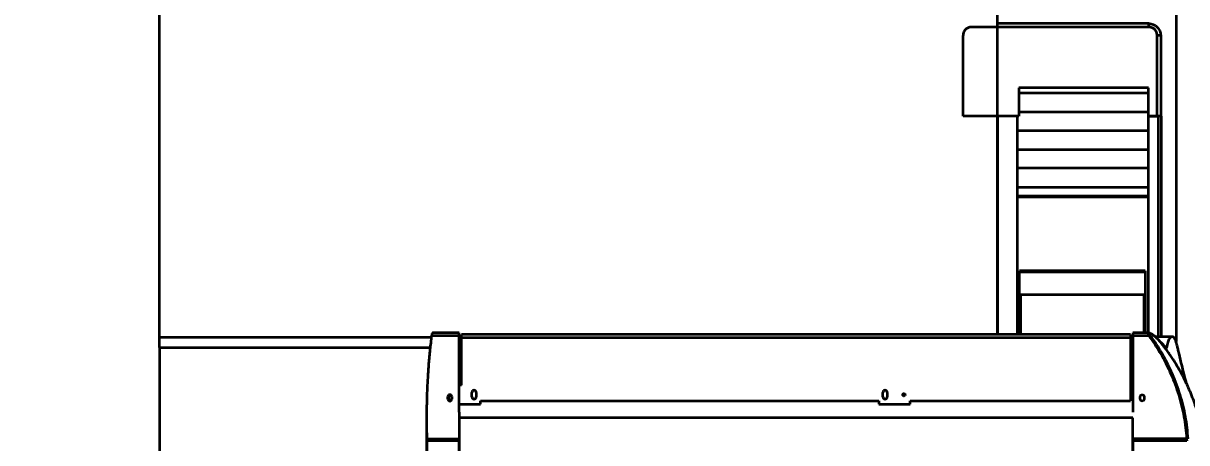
# Model space of a CAD drawing. Header units: millimetres. Extents: x 0 to 420, y 0 to 297.
# Drawn here: x 308.15 to 326.64, y 140.51 to 147.17 of the extents above; entities that cross this region are included whole.
import ezdxf

# ---------------------------------------------------------------- set-up
doc = ezdxf.new("R2010")
doc.units = ezdxf.units.MM
doc.layers.add('尺寸线层', color=150, linetype='Continuous')
doc.styles.add('SLDTEXTSTYLE2', font='TXT', dxfattribs={"width": 0.7})
doc.dimstyles.new('SLDDIMSTYLE0', dxfattribs={"dimtxt": 3.5, "dimasz": 3.302, "dimexe": 0, "dimexo": 0.0625, "dimgap": 0.875, "dimtad": 1, "dimdec": 1, "dimlfac": 100, "dimrnd": 1e-09, "dimzin": 12, "dimdsep": 46, "dimtxsty": 'SLDTEXTSTYLE2', "dimsah": 1, "dimcen": 0.09, "dimadec": 0, "dimazin": 3, "dimtfac": 1, "dimtdec": 3, "dimtofl": 0, "dimtmove": 0, "dimatfit": 3, "dimfxl": 0, "dimfrac": 2, "dimtolj": 1, "dimtzin": 12, "dimarcsym": 0})

# ---------------------------------------------------------------- blocks, each defined once
blk = doc.blocks.new('_D')
at = {"layer": '尺寸线层'}
for p, q in [((291.943, 202.641), (364.688, 202.641)), ((363.688, 202.641), (363.688, 128.58)), ((326.117, 128.58), (364.688, 128.58))]:
    blk.add_line(p, q, dxfattribs=at)
for points in [[(363.688, 202.641), (363.18, 199.339), (364.196, 199.339)], [(363.688, 128.58), (364.196, 131.882), (363.18, 131.882)]]:
    blk.add_solid(points, dxfattribs=at)
at = {"layer": '尺寸线层', "insert": (359.176, 158.538), "char_height": 3.5, "attachment_point": 1, "rotation": 90, "style": 'SLDTEXTSTYLE2'}
blk.add_mtext('7406.11', dxfattribs=at)

msp = doc.modelspace()

# ---------------------------------------------------------------- linework, layer by layer
at = {"color": 7, "linetype": 'Continuous', "lineweight": 35}
for p, q in [((310.317, 142.1785), (310.317, 152.1922)), ((323.6289, 142.2257), (323.6289, 152.1922)), ((326.467, 151.3802), (326.467, 142.1133)), ((326.0345, 147.1657), (323.6289, 147.1657)), ((326.0385, 147.1699), (326.0345, 147.1657)), ((323.0831, 145.6922), (323.0831, 146.9769)), ((326.0345, 147.109), (323.2152, 147.109)), ((326.1667, 145.6922), (326.1667, 146.9769)), ((326.2275, 146.9808), (326.2233, 146.9769)), ((326.2233, 146.9769), (326.2233, 145.6922)), ((326.0289, 146.1422), (323.9689, 146.1422)), ((323.9689, 146.1422), (323.9689, 145.6922)), ((323.9689, 146.0653), (326.0289, 146.0653)), ((326.0289, 145.6922), (326.0289, 146.1422)), ((323.9689, 145.6922), (323.0831, 145.6922)), ((323.6289, 145.6922), (323.6289, 142.2257)), ((323.9489, 145.6922), (323.6289, 145.6922)), ((323.9489, 142.2257), (323.9489, 145.6922)), ((323.9689, 145.7653), (326.0289, 145.7653)), ((326.0289, 145.6922), (326.181, 145.6922)), ((326.0289, 142.2518), (326.0289, 145.6922)), ((326.1667, 145.6922), (326.0289, 145.6922)), ((326.2282, 145.6922), (326.181, 145.6922)), ((326.181, 145.6922), (326.181, 142.1881)), ((326.2349, 145.6922), (326.2282, 145.6922)), ((326.2282, 145.6922), (326.2282, 142.1881)), ((323.9489, 145.4653), (326.0289, 145.4653)), ((323.9489, 145.1653), (326.0289, 145.1653)), ((326.0289, 144.8653), (323.9489, 144.8653)), ((323.9489, 144.5653), (326.0289, 144.5653)), ((323.9489, 144.4303), (326.0289, 144.4303)), ((323.9489, 144.4103), (326.0289, 144.4103)), ((325.9789, 143.2388), (323.9789, 143.2388)), ((323.9789, 143.2138), (323.9789, 143.2388)), ((323.9789, 142.8406), (323.9789, 143.2138)), ((325.9789, 143.2138), (323.9789, 143.2138)), ((325.9789, 143.2388), (325.9789, 143.2138)), ((325.9789, 143.2138), (325.9789, 142.8406)), ((323.9989, 142.8588), (325.9589, 142.8588)), ((323.9989, 142.2257), (323.9989, 142.8588)), ((325.9589, 142.2532), (325.9589, 142.8588)), ((314.6352, 142.1785), (310.317, 142.1785)), ((310.317, 142.0195), (310.317, 142.1785)), ((315.0789, 142.2032), (314.6381, 142.2032)), ((315.0789, 142.2532), (314.6573, 142.2532)), ((315.0789, 142.2032), (315.0789, 142.2532)), ((315.0789, 140.9921), (315.0789, 142.2032)), ((325.7437, 142.2257), (315.1137, 142.2257)), ((315.1137, 142.1757), (315.1137, 142.2257)), ((315.1137, 142.1757), (325.7437, 142.1757)), ((315.1137, 141.4183), (315.1137, 142.1757)), ((325.7437, 142.2257), (325.7437, 142.1757)), ((325.7437, 142.1757), (325.7437, 141.1683)), ((326.0214, 142.2532), (325.7789, 142.2532)), ((326.0353, 142.2032), (325.7789, 142.2032)), ((325.7789, 142.2032), (325.7789, 140.9921)), ((326.0264, 142.2526), (326.0202, 142.2525)), ((326.4045, 142.1881), (326.1373, 142.1881)), ((310.317, 142.0195), (310.317, 139.9358)), ((310.317, 142.0195), (314.6166, 142.0195)), ((326.2045, 142.1208), (326.2011, 142.1237)), ((326.2558, 142.0572), (326.2201, 142.1019)), ((326.3106, 142.0125), (326.3173, 142.0125)), ((315.1137, 141.6231), (315.0789, 141.6231)), ((325.7789, 141.6231), (325.7437, 141.6231)), ((315.1137, 141.4183), (315.0789, 141.4183)), ((314.8989, 141.1981), (314.8989, 141.2381)), ((314.9137, 141.264), (314.9137, 141.1722)), ((314.9589, 141.2381), (314.9589, 141.1981)), ((315.2787, 141.2333), (315.2787, 141.3033)), ((315.3487, 141.3033), (315.3487, 141.2333)), ((321.8087, 141.2333), (321.8087, 141.3033)), ((321.8787, 141.3033), (321.8787, 141.2333)), ((325.8989, 141.1981), (325.8989, 141.2381)), ((325.9589, 141.2381), (325.9589, 141.1981)), ((315.0789, 141.1183), (315.4137, 141.1183)), ((315.4137, 141.1683), (321.7437, 141.1683)), ((315.4137, 141.1183), (315.4137, 141.1683)), ((321.7437, 141.1683), (321.7437, 141.1183)), ((321.7437, 141.1183), (322.2437, 141.1183)), ((322.2437, 141.1183), (322.2437, 141.1683)), ((322.2437, 141.1683), (325.7437, 141.1683)), ((314.5589, 140.8876), (314.5589, 140.0852)), ((315.0789, 140.9921), (315.0789, 140.8984)), ((325.7789, 140.8984), (315.0789, 140.8984)), ((315.0789, 140.8984), (315.0789, 139.9602)), ((325.7789, 139.9602), (325.7789, 140.8984)), ((314.5632, 140.5692), (315.0789, 140.5692)), ((315.0789, 140.5338), (314.5635, 140.5338)), ((315.0789, 139.9602), (315.0789, 140.5338)), ((326.6341, 140.5692), (325.7789, 140.5692)), ((326.6388, 140.5338), (325.7789, 140.5338)), ((325.7789, 140.5338), (325.7789, 139.9602))]:
    msp.add_line(p, q, dxfattribs=at)
msp.add_circle((322.1437, 141.2683), 0.0207, dxfattribs=at)
for centre, radius, start, end in [((323.9989, 142.8388), 0.02, 90, 180), ((325.9589, 142.8388), 0.02, 0, 90), ((314.9289, 141.2381), 0.03, 0, 180), ((315.3137, 141.3033), 0.035, 0, 180), ((315.3137, 141.2333), 0.035, 180, 0), ((321.8437, 141.3033), 0.035, 0, 180), ((321.8437, 141.2333), 0.035, 180, 0), ((314.9289, 141.1981), 0.03, 180, 0)]:
    msp.add_arc(centre, radius, start, end, dxfattribs=at)
for points in [[(326.0345, 147.109), (326.0345, 147.1152), (326.0345, 147.1276), (326.0345, 147.1443), (326.0345, 147.158), (326.0345, 147.1631), (326.0345, 147.1657)], [(326.2233, 146.9769), (326.2207, 146.9769), (326.2156, 146.9769), (326.2019, 146.9769), (326.1852, 146.9769), (326.1728, 146.9769), (326.1667, 146.9769)], [(325.8989, 141.2381), (325.8993, 141.242), (325.9002, 141.2499), (325.9072, 141.2599), (325.9171, 141.2665), (325.9289, 141.2689), (325.9407, 141.2665), (325.9506, 141.2599), (325.9575, 141.2499), (325.9584, 141.242), (325.9589, 141.2381)], [(325.9589, 141.1981), (325.9584, 141.1942), (325.9575, 141.1863), (325.9506, 141.1763), (325.9407, 141.1696), (325.9289, 141.1673), (325.9171, 141.1696), (325.9072, 141.1763), (325.9002, 141.1863), (325.8993, 141.1942), (325.8989, 141.1981)], [(325.7789, 140.5692), (325.7789, 140.5659), (325.7789, 140.5594), (325.7789, 140.5499), (325.7789, 140.5412), (325.7789, 140.5363), (325.7789, 140.5338)]]:
    msp.add_open_spline(points, degree=3, dxfattribs=at)
for points, knots in [([(326.0345, 147.1657), (326.0466, 147.1647), (326.071, 147.1627), (326.1062, 147.1513), (326.1389, 147.1338), (326.1678, 147.1101), (326.1915, 147.0812), (326.209, 147.0485), (326.2203, 147.0133), (326.2223, 146.989), (326.2233, 146.9769)], [0, 0, 0, 0, 0.1237532, 0.2484982, 0.3741259, 0.5001804, 0.6261206, 0.7516764, 0.8765677, 1, 1, 1, 1]), ([(323.2152, 147.109), (323.2065, 147.1086), (323.1892, 147.1076), (323.164, 147.1002), (323.1407, 147.0882), (323.1204, 147.0717), (323.1038, 147.0514), (323.0919, 147.0281), (323.0844, 147.003), (323.0835, 146.9856), (323.0831, 146.9769)], [0, 0, 0, 0, 0.1250456, 0.2501478, 0.3749132, 0.4999743, 0.6248599, 0.7498031, 0.8750301, 1, 1, 1, 1]), ([(326.1667, 146.9769), (326.1662, 146.9856), (326.1653, 147.0029), (326.1579, 147.0281), (326.1459, 147.0514), (326.1294, 147.0717), (326.1091, 147.0883), (326.0858, 147.1002), (326.0606, 147.1077), (326.0432, 147.1086), (326.0345, 147.109)], [0, 0, 0, 0, 0.12479975, 0.24997399, 0.37494386, 0.49981976, 0.62480774, 0.74984906, 0.87487228, 1, 1, 1, 1]), ([(323.9789, 142.2257), (323.9789, 142.2594), (323.9789, 142.329), (323.9789, 142.4225), (323.9789, 142.509), (323.9789, 142.5859), (323.9789, 142.6532), (323.9789, 142.7105), (323.9789, 142.7574), (323.9789, 142.7939), (323.9789, 142.8197), (323.9789, 142.8358), (323.9789, 142.8378), (323.9789, 142.8388)], [0, 0, 0, 0, 0.0844613, 0.1749071, 0.2653535, 0.3558, 0.4480917, 0.5402941, 0.6324931, 0.7245106, 0.8165241, 0.908263, 1, 1, 1, 1]), ([(325.9789, 142.8388), (325.9789, 142.8379), (325.9789, 142.836), (325.9789, 142.8207), (325.9789, 142.7963), (325.9789, 142.7619), (325.9789, 142.7179), (325.9789, 142.6644), (325.9789, 142.6018), (325.9789, 142.5298), (325.9789, 142.4428), (325.9789, 142.352), (325.9789, 142.2819), (325.9789, 142.2532)], [0, 0, 0, 0, 0.09135848, 0.18271839, 0.27433773, 0.36596107, 0.45775566, 0.54791299, 0.63815517, 0.72839796, 0.81864078, 0.92606171, 1, 1, 1, 1]), ([(314.6381, 142.2032), (314.6291, 142.13), (314.6111, 141.9835), (314.5915, 141.763), (314.574, 141.5048), (314.5617, 141.2089), (314.557, 140.8845), (314.5612, 140.6713), (314.5632, 140.5692)], [0, 0, 0, 0, 0.135178, 0.2703821, 0.4055716, 0.6092606, 0.8129527, 1, 1, 1, 1]), ([(314.6573, 142.2527), (314.6561, 142.2526), (314.6533, 142.2522), (314.6485, 142.2446), (314.6438, 142.2321), (314.6402, 142.2173), (314.6387, 142.2073), (314.6381, 142.2032)], [0, 0, 0, 0, 0.1749232, 0.3983291, 0.6238507, 0.8462082, 1, 1, 1, 1]), ([(325.7789, 142.253), (325.7789, 142.253), (325.7789, 142.253), (325.7789, 142.2507), (325.7789, 142.2464), (325.7789, 142.2402), (325.7789, 142.2324), (325.7789, 142.2234), (325.7789, 142.2135), (325.7789, 142.2067), (325.7789, 142.2032)], [0, 0, 0, 0, 0.0825314, 0.2135984, 0.3446653, 0.4757323, 0.6067992, 0.7378661, 0.8689331, 1, 1, 1, 1]), ([(326.0203, 142.2524), (326.02, 142.2517), (326.0196, 142.2503), (326.0202, 142.2453), (326.0219, 142.2386), (326.0245, 142.2304), (326.0286, 142.2188), (326.0327, 142.2094), (326.0353, 142.2032)], [0, 0, 0, 0, 0.1334713, 0.2816343, 0.4369024, 0.5767014, 0.7256245, 1, 1, 1, 1]), ([(326.0214, 142.253), (326.0209, 142.2531), (326.0204, 142.2533), (326.0203, 142.2525), (326.0203, 142.2524)], [0, 0, 0, 0, 0.84893254, 1, 1, 1, 1]), ([(326.2139, 142.109), (326.2065, 142.1176), (326.1915, 142.1352), (326.1698, 142.158), (326.15, 142.1771), (326.1336, 142.1916), (326.1219, 142.2012), (326.1138, 142.2074), (326.1085, 142.2114), (326.1037, 142.2148), (326.0986, 142.2184), (326.0912, 142.2234), (326.0803, 142.2302), (326.0653, 142.2384), (326.0467, 142.247), (326.0335, 142.2506), (326.0263, 142.2526)], [0, 0, 0, 0, 0.1202361, 0.246704, 0.3535754, 0.4406079, 0.5111689, 0.5420429, 0.5699823, 0.5949859, 0.6181664, 0.6508051, 0.7090336, 0.786625, 0.8835873, 1, 1, 1, 1]), ([(326.0375, 142.245), (326.0365, 142.2463), (326.0346, 142.2487), (326.0307, 142.2511), (326.0279, 142.2525), (326.0264, 142.2526), (326.0264, 142.2526)], [0, 0, 0, 0, 0.3331573, 0.6663164, 0.9994288, 1, 1, 1, 1]), ([(326.0375, 142.245), (326.0369, 142.2451), (326.0356, 142.2451), (326.0351, 142.2434), (326.0358, 142.2403), (326.0375, 142.236), (326.0401, 142.2311), (326.0444, 142.224), (326.0483, 142.2185), (326.0509, 142.2148)], [0, 0, 0, 0, 0.1248743, 0.2499872, 0.3746334, 0.5001372, 0.6255348, 0.7504609, 1, 1, 1, 1]), ([(326.0509, 142.2148), (326.0503, 142.2144), (326.0492, 142.2135), (326.0454, 142.2107), (326.0407, 142.2072), (326.0371, 142.2046), (326.0353, 142.2032)], [0, 0, 0, 0, 0.249959, 0.4999253, 0.7497591, 1, 1, 1, 1]), ([(326.0353, 142.2032), (326.0694, 142.1555), (326.1377, 142.0599), (326.2294, 141.909), (326.3132, 141.7534), (326.388, 141.5933), (326.4538, 141.4295), (326.5104, 141.2623), (326.5576, 141.0919), (326.5947, 140.9189), (326.6219, 140.7446), (326.63, 140.6275), (326.6341, 140.5692)], [0, 0, 0, 0, 0.0997043, 0.1997664, 0.2999872, 0.4001726, 0.5000108, 0.5999449, 0.7002483, 0.8005214, 0.9006147, 1, 1, 1, 1]), ([(326.2201, 142.1019), (326.2078, 142.1162), (326.1832, 142.1449), (326.1459, 142.1812), (326.1087, 142.2112), (326.0719, 142.2343), (326.0489, 142.2415), (326.0375, 142.245)], [0, 0, 0, 0, 0.1992748, 0.3993347, 0.6000101, 0.8003343, 1, 1, 1, 1]), ([(326.0509, 142.2148), (326.0853, 142.1667), (326.154, 142.0704), (326.2462, 141.9184), (326.3304, 141.7619), (326.4055, 141.6009), (326.4716, 141.4362), (326.5284, 141.268), (326.5758, 141.0968), (326.6129, 140.9229), (326.6403, 140.7472), (326.6484, 140.6291), (326.6524, 140.5701)], [0, 0, 0, 0, 0.0998399, 0.1999154, 0.3000699, 0.4001257, 0.4999338, 0.599757, 0.6998463, 0.8000277, 0.9001166, 1, 1, 1, 1]), ([(326.4554, 142.1469), (326.4508, 142.1544), (326.4418, 142.1694), (326.4263, 142.1826), (326.41, 142.189), (326.3933, 142.1877), (326.3767, 142.1787), (326.3608, 142.1619), (326.3462, 142.1372), (326.3335, 142.1041), (326.3233, 142.0634), (326.3193, 142.0294), (326.3173, 142.0125)], [0, 0, 0, 0, 0.0975087, 0.1950765, 0.2925882, 0.3922012, 0.4918738, 0.5914853, 0.693045, 0.7946029, 0.8973027, 1, 1, 1, 1]), ([(326.5023, 141.9753), (326.5009, 141.9814), (326.4972, 141.9971), (326.4911, 142.0225), (326.4842, 142.0502), (326.4775, 142.076), (326.4714, 142.0988), (326.4657, 142.1181), (326.4612, 142.1322), (326.4577, 142.142), (326.4562, 142.1452), (326.4554, 142.1469)], [0, 0, 0, 0, 0.0751672, 0.1952235, 0.3187519, 0.4389096, 0.5626219, 0.6814753, 0.8039326, 0.9009463, 1, 1, 1, 1]), ([(326.3061, 142.017), (326.2892, 142.0359), (326.256, 142.0731), (326.2214, 142.1051), (326.2045, 142.1208)], [0, 0, 0, 0, 0.5098972, 1, 1, 1, 1]), ([(326.827, 139.1006), (326.8276, 139.1028), (326.8312, 139.1157), (326.8371, 139.1378), (326.8446, 139.1669), (326.8522, 139.1975), (326.8599, 139.2295), (326.8672, 139.2616), (326.8742, 139.2935), (326.8814, 139.328), (326.8891, 139.3673), (326.8968, 139.4094), (326.9038, 139.4506), (326.9106, 139.4937), (326.9174, 139.54), (326.9247, 139.5965), (326.9316, 139.6577), (326.9373, 139.7194), (326.9415, 139.775), (326.9445, 139.8245), (326.9469, 139.8736), (326.9486, 139.9246), (326.9495, 139.9796), (326.9496, 140.0333), (326.949, 140.0774), (326.9482, 140.1112), (326.9474, 140.1381), (326.9462, 140.1678), (326.9446, 140.2006), (326.9427, 140.2331), (326.9406, 140.2638), (326.9383, 140.294), (326.9357, 140.3241), (326.933, 140.3531), (326.9302, 140.3809), (326.9267, 140.4123), (326.9227, 140.4453), (326.9188, 140.4755), (326.9155, 140.4989), (326.9125, 140.52), (326.9088, 140.5441), (326.9046, 140.5708), (326.8996, 140.6009), (326.8937, 140.634), (326.8868, 140.6706), (326.8796, 140.7069), (326.8718, 140.7435), (326.8627, 140.7846), (326.8537, 140.8224), (326.8455, 140.8555), (326.8383, 140.8833), (326.8303, 140.9134), (326.822, 140.943), (326.8142, 140.9703), (326.8026, 141.0094), (326.7874, 141.058), (326.7677, 141.1171), (326.7476, 141.174), (326.7246, 141.2351), (326.7012, 141.2936), (326.6773, 141.3503), (326.654, 141.4027), (326.6307, 141.4529), (326.6087, 141.4981), (326.5885, 141.5381), (326.5685, 141.5765), (326.5474, 141.6158), (326.5239, 141.658), (326.499, 141.7011), (326.4744, 141.7421), (326.4555, 141.7726), (326.441, 141.7955), (326.4272, 141.8172), (326.4093, 141.8445), (326.384, 141.8823), (326.3497, 141.9317), (326.3048, 141.9939), (326.2708, 142.0378), (326.2525, 142.0614)], [0, 0, 0, 0, 0.0022023, 0.0126888, 0.0220001, 0.0311641, 0.0427981, 0.0530938, 0.0623208, 0.0735556, 0.0863316, 0.0999773, 0.1138275, 0.1256249, 0.1408246, 0.1575707, 0.1787946, 0.1983372, 0.2153254, 0.2307453, 0.2445379, 0.26088, 0.2783439, 0.2957262, 0.3108394, 0.3194125, 0.3271115, 0.3359678, 0.347064, 0.3576317, 0.3663416, 0.3756948, 0.3859152, 0.3944911, 0.4028633, 0.4119854, 0.4239977, 0.4340154, 0.4404751, 0.4461397, 0.4540004, 0.4633182, 0.471527, 0.4826547, 0.4949494, 0.5065888, 0.5175899, 0.5302526, 0.5464978, 0.5543623, 0.5625775, 0.573942, 0.5840157, 0.5918232, 0.6010519, 0.6231294, 0.6405854, 0.6611687, 0.6814524, 0.7036419, 0.722646, 0.7418693, 0.7602325, 0.7771235, 0.7912365, 0.804555, 0.8203092, 0.8358725, 0.8527665, 0.8696178, 0.8829498, 0.889457, 0.8982702, 0.9094209, 0.9229051, 0.9445021, 0.9702118, 1, 1, 1, 1]), ([(326.3173, 142.0125), (326.3169, 142.0112), (326.316, 142.0088), (326.3119, 142.0108), (326.308, 142.0149), (326.3061, 142.017)], [0, 0, 0, 0, 0.3397513, 0.6787654, 1, 1, 1, 1]), ([(326.635, 141.4432), (326.6235, 141.4872), (326.5769, 141.6644), (326.5345, 141.8419), (326.5027, 141.9754)], [0, 0, 0, 0, 0.2481633, 1, 1, 1, 1]), ([(314.5635, 140.5338), (314.5619, 140.4382), (314.5587, 140.247), (314.5586, 139.9601), (314.5621, 139.6733), (314.57, 139.3546), (314.5802, 139.1316), (314.5861, 139.0042)], [0, 0, 0, 0, 0.1874878, 0.3749756, 0.5625282, 0.7500806, 1, 1, 1, 1]), ([(314.5632, 140.5692), (314.5633, 140.5636), (314.5636, 140.5524), (314.5636, 140.5406), (314.5635, 140.5352), (314.5635, 140.5338)], [0, 0, 0, 0, 0.4287873, 0.857586, 1, 1, 1, 1]), ([(326.6524, 140.5701), (326.6514, 140.57), (326.6493, 140.5699), (326.6431, 140.5696), (326.6375, 140.5693), (326.6341, 140.5692)], [0, 0, 0, 0, 0.2807791, 0.5614979, 1, 1, 1, 1]), ([(326.6341, 140.5692), (326.6345, 140.5629), (326.635, 140.5532), (326.6369, 140.5415), (326.6382, 140.5364), (326.6388, 140.5338)], [0, 0, 0, 0, 0.4789074, 0.7342507, 1, 1, 1, 1])]:
    msp.add_open_spline(points, degree=3, knots=knots, dxfattribs=at)

# ---------------------------------------------------------------- dimensions: what is measured, and where the dimension line sits
at = {"layer": '尺寸线层'}
dim = msp.add_linear_dim(base=(363.6876, 128.5802), p1=(291.9431, 202.6412), p2=(326.1167, 128.5802), angle=90, dimstyle='SLDDIMSTYLE0', dxfattribs=at)
dim.commit()
dim.dimension.update_dxf_attribs({"geometry": '_D', "text_midpoint": (363.6876, 163.9067), "dimtype": 160})

doc.saveas('drawing.dxf')
